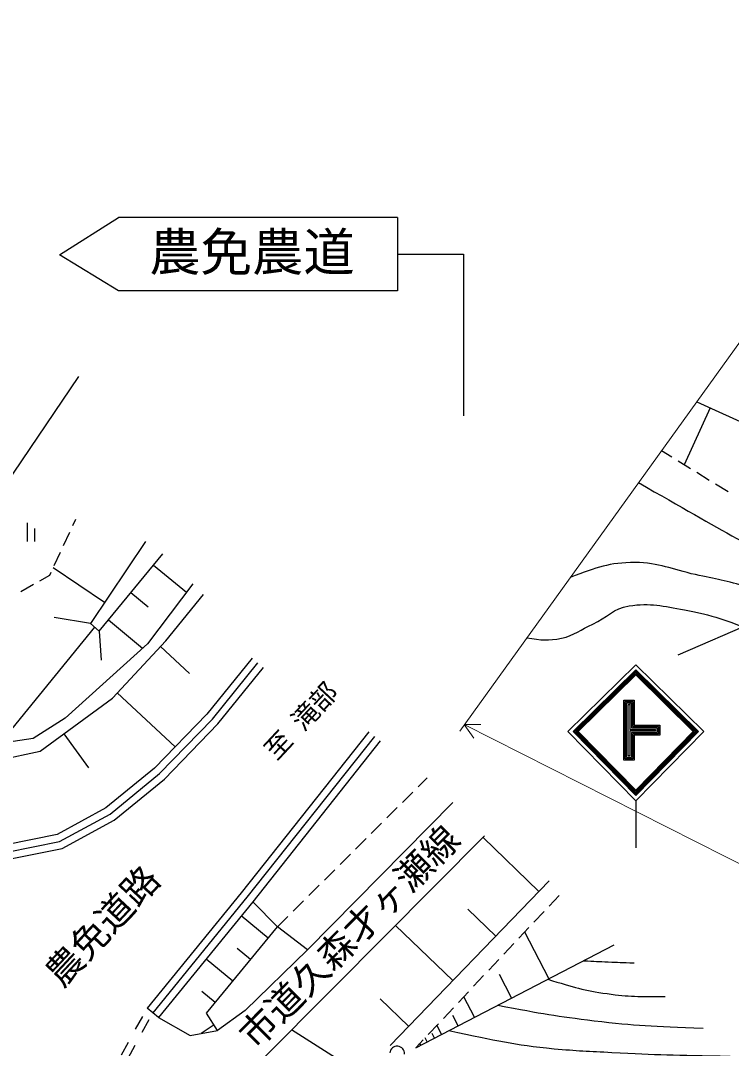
# Model space of a CAD drawing. Units: millimetres, scale not verified. Extents: x 40000 to 680000, y 20000 to 380000.
# Drawn here: x 431168 to 479576, y 267572 to 337512 of the extents above; entities that cross this region are included whole.
import ezdxf
from ezdxf.enums import TextEntityAlignment as Align

# ---------------------------------------------------------------- set-up
doc = ezdxf.new("R2010")
doc.units = ezdxf.units.MM
doc.header["$LTSCALE"] = 1000
for name, color, linetype, lineweight in [('M-BGD', 7, 'Continuous', 25), ('M-STR-HTXT', 7, 'Continuous', 13), ('M-STR-STRC', 7, 'Continuous', 25)]:
    doc.layers.add(name, color=color, linetype=linetype, lineweight=lineweight)
doc.styles.add('ＭＳ ゴシック', font='')
doc.styles.get('ＭＳ ゴシック').set_extended_font_data('MS Gothic')

msp = doc.modelspace()

# ---------------------------------------------------------------- linework, layer by layer
at = {"layer": 'M-BGD'}
for p, q in [((477209, 311571), (486046, 307560)), ((478120, 311157), (476360, 307280)), ((475514, 307803), (474809, 308239)), ((476790, 307015), (475939, 307540)), ((478066, 306226), (477215, 306752)), ((479342, 305437), (478491, 305963)), ((434733, 303158), (434934, 303590)), ((431644, 302076), (431644, 303326)), ((432144, 302076), (432144, 302951)), ((434100, 301798), (434522, 302704)), ((439673, 302076), (435922, 296483)), ((433467, 300438), (433889, 301345)), ((436514, 295956), (440857, 301221)), ((436888, 297924), (433389, 300270)), ((440225, 300454), (442463, 298607)), ((432489, 299397), (433158, 299773)), ((433158, 299773), (433256, 299985)), ((431182, 298662), (432054, 299152)), ((442897, 299181), (439804, 295101)), ((438687, 298591), (439852, 297630)), ((441055, 295298), (443621, 298457)), ((435922, 296483), (433464, 296894)), ((437150, 296727), (439479, 294806)), ((436210, 296227), (429735, 288322)), ((435922, 296483), (436514, 295956)), ((436514, 295956), (436658, 293990)), ((437435, 291415), (441055, 295298)), ((439804, 295101), (434211, 290033)), ((440696, 294913), (442666, 293076)), ((444235, 289985), (447329, 293809)), ((437757, 291760), (441698, 288086)), ((432499, 287796), (437435, 291415)), ((434211, 290033), (432039, 288651)), ((440636, 286273), (444235, 289985)), ((434106, 288974), (435806, 286656)), ((432039, 288651), (429735, 288322)), ((455657, 288494), (446977, 277542)), ((429735, 287203), (432499, 287796)), ((437262, 283517), (440636, 286273)), ((458238, 285373), (458851, 285982)), ((457174, 284315), (457883, 285020)), ((460609, 284299), (450706, 274279)), ((456111, 283257), (456820, 283962)), ((433831, 281661), (437262, 283517)), ((455047, 282199), (455756, 282905)), ((452512, 271716), (462765, 282027)), ((466462, 278259), (462665, 281927)), ((430231, 280930), (433831, 281661)), ((453984, 281141), (454693, 281847)), ((452921, 280084), (453630, 280789)), ((451857, 279026), (452566, 279731)), ((450794, 277968), (451503, 278673)), ((456329, 267770), (467157, 278979)), ((467843, 277987), (467158, 277259)), ((446977, 277542), (440569, 269677)), ((448667, 275852), (446977, 277542)), ((449730, 276910), (450439, 277615)), ((463528, 275222), (461629, 277056)), ((448032, 275080), (446199, 276586)), ((448667, 275852), (449376, 276558)), ((466815, 276895), (466129, 276167)), ((443831, 269968), (448667, 275852)), ((450706, 274279), (448667, 275852)), ((460594, 272184), (456709, 275937)), ((465787, 275803), (465101, 275075)), ((467143, 272326), (465496, 275494)), ((446827, 273613), (445910, 274366)), ((450706, 274279), (446453, 270143)), ((458083, 267618), (471579, 274632)), ((464759, 274711), (464073, 273982)), ((445621, 272147), (443801, 273643)), ((463731, 273618), (463045, 272890)), ((462703, 272526), (462017, 271798)), ((464609, 271009), (463785, 272593)), ((444424, 270690), (443514, 271438)), ((447502, 266706), (452512, 271716)), ((461675, 271434), (460989, 270705)), ((457591, 269077), (455649, 270953)), ((462075, 269692), (461349, 271088)), ((440569, 269677), (439794, 270309)), ((446453, 270143), (444589, 268803)), ((460647, 270341), (459961, 269613)), ((439003, 268882), (439488, 269756)), ((439452, 268670), (439935, 269546)), ((440569, 269677), (442724, 268454)), ((444589, 268803), (443831, 269968)), ((460958, 269112), (460595, 269810)), ((442724, 268454), (444589, 268803)), ((444350, 269171), (443459, 268591)), ((453355, 266467), (449624, 268828)), ((459619, 269249), (458933, 268521)), ((459350, 268276), (459190, 268583)), ((459842, 268532), (459522, 269146)), ((438033, 267132), (438518, 268007)), ((458590, 268157), (458083, 267618)), ((458414, 267790), (458344, 267925)), ((458858, 268020), (458717, 268291)), ((438486, 266919), (438969, 267795))]:
    msp.add_line(p, q, dxfattribs=at)
for points in [[(446940, 294124), (443861, 290317), (440297, 286642), (436982, 283935), (433658, 282137), (430197, 281433), (426851, 281649), (423980, 282726)], [(423561, 281815), (426638, 280661), (430266, 280427), (434003, 281186), (437541, 283100), (440975, 285904), (444610, 289653), (447717, 293495)], [(454874, 289115), (446198, 278168), (439794, 270309)], [(455266, 288805), (446587, 277855), (440181, 269993)]]:
    msp.add_lwpolyline(points, dxfattribs=at)
msp.add_arc((456808, 267227), 500, 355.03026, 175.03026, dxfattribs=at)
for points, knots in [([(473247, 306071), (479244, 302632), (480881, 301683), (485908, 299123), (490639, 296713), (493362, 295508), (498187, 293292), (503309, 290940), (506340, 289962), (511357, 287393), (514464, 285802), (516238, 284954), (519177, 283071), (519904, 282606), (520220, 282210), (520961, 281768), (522024, 281133), (522539, 281019), (523910, 280602)], [0, 0, 0, 0, 1, 1, 1, 2, 2, 2, 3, 3, 3, 4, 4, 4, 5, 5, 5, 6, 6, 6, 6]), ([(516639, 281082), (514901, 282543), (514367, 283043), (512729, 284032), (511539, 284750), (510853, 285134), (509574, 285678), (507983, 286354), (506967, 286412), (505389, 287118), (503606, 287918), (502746, 288642), (500999, 289519), (499285, 290380), (498354, 290953), (496541, 291577), (494811, 292172), (493709, 291987), (491945, 292469), (490955, 292739), (490393, 292902), (489475, 293361), (488405, 293896), (487887, 294348), (486937, 295075), (485611, 296092), (485176, 297079), (483713, 297888), (482593, 298507), (481855, 298626), (480626, 298985), (479279, 299380), (478499, 299509), (477128, 299809), (475526, 300159), (474652, 300631), (473012, 300632), (471246, 300632), (470433, 300306), (468602, 299625)], [0, 0, 0, 0, 1, 1, 1, 2, 2, 2, 3, 3, 3, 4, 4, 4, 5, 5, 5, 6, 6, 6, 7, 7, 7, 8, 8, 8, 9, 9, 9, 10, 10, 10, 11, 11, 11, 12, 12, 12, 13, 13, 13, 13]), ([(465635, 295506), (466645, 295361), (467100, 295293), (468005, 295487), (468896, 295678), (469308, 296057), (470131, 296447), (471106, 296909), (471536, 297511), (472601, 297682), (474060, 297916), (474919, 297666), (476374, 297408), (478276, 297070), (479309, 296675), (481107, 295967), (482044, 295598), (482533, 295292), (483370, 294732), (484743, 293815), (485200, 292905), (486526, 291920), (487677, 291065), (488282, 290467), (489612, 289931), (490977, 289381), (491874, 289536), (493317, 289245), (495145, 288875), (496182, 288710), (497981, 288216), (499509, 287796), (500379, 287566), (501822, 286913), (503276, 286254), (503938, 285584), (505389, 284923), (507736, 283855), (509505, 284143), (511563, 282591), (512986, 281519), (513572, 280885), (514718, 279298)], [0, 0, 0, 0, 1, 1, 1, 2, 2, 2, 3, 3, 3, 4, 4, 4, 5, 5, 5, 6, 6, 6, 7, 7, 7, 8, 8, 8, 9, 9, 9, 10, 10, 10, 11, 11, 11, 12, 12, 12, 13, 13, 13, 14, 14, 14, 14]), ([(469483, 273543), (470306, 273498), (470517, 273486), (471180, 273458), (471874, 273428), (472094, 273421), (472957, 273394)], [0, 0, 0, 0, 1, 1, 1, 2, 2, 2, 2]), ([(467061, 272284), (468897, 271719), (469502, 271525), (471116, 271300), (472640, 271088), (473238, 271088), (475051, 271110)], [0, 0, 0, 0, 1, 1, 1, 2, 2, 2, 2]), ([(463668, 270520), (466760, 269927), (467651, 269767), (470228, 269460), (473114, 269115), (474130, 269089), (477653, 268952)], [0, 0, 0, 0, 1, 1, 1, 2, 2, 2, 2]), ([(460339, 268790), (463695, 268093), (464674, 267827), (467499, 267556), (469032, 267409), (469896, 267388), (471434, 267302), (474578, 267127), (475604, 267130), (479493, 267048)], [0, 0, 0, 0, 1, 1, 1, 2, 2, 2, 3, 3, 3, 3])]:
    msp.add_open_spline(points, degree=3, knots=knots, dxfattribs=at)
at = {"layer": 'M-STR-HTXT'}
for p, q in [((461070, 289171), (502773, 347053)), ((461382, 289603), (462509, 289616)), ((461382, 289603), (523904, 257985)), ((461382, 289603), (462039, 288688))]:
    msp.add_line(p, q, dxfattribs=at)
at = {"layer": 'M-STR-STRC'}
for p, q in [((433821, 321560), (437829, 324110)), ((456829, 324110), (437829, 324110)), ((456829, 324110), (456829, 319110)), ((437829, 319110), (433821, 321560)), ((456829, 321610), (461332, 321610)), ((461332, 321610), (461332, 310609)), ((456829, 319110), (437829, 319110)), ((417612, 287444), (435137, 313300)), ((494893, 302527), (475932, 294339)), ((473059, 284427), (473059, 281224))]:
    msp.add_line(p, q, dxfattribs=at)
for points in [[(477688, 289148), (473059, 293682), (468433, 289148), (473059, 284427)], [(473059, 293332), (477334, 289144), (473059, 284785), (468786, 289144)], [(473059, 293267), (477268, 289144), (473059, 284851), (468852, 289144)], [(473059, 293198), (477198, 289143), (473059, 284922), (468922, 289143)], [(473059, 293126), (477126, 289142), (473059, 284995), (468995, 289142)], [(473059, 293046), (477044, 289141), (473059, 285077), (469076, 289141)], [(473059, 285142), (476973, 289148), (473059, 292982), (469147, 289148)]]:
    msp.add_lwpolyline(points, close=True, dxfattribs=at)
for points in [[(472949, 291086), (472949, 289577), (474698, 289577), (474698, 288877), (472949, 288877), (472949, 287184), (472249, 287184), (472249, 291271), (472949, 291271), (472949, 290867)], [(472859, 291086), (472859, 289488), (474608, 289488), (474608, 288967), (472859, 288967), (472859, 287274), (472339, 287274), (472339, 291181), (472859, 291181), (472859, 290867)], [(472759, 291086), (472759, 289387), (474508, 289387), (474508, 289068), (472759, 289068), (472759, 287374), (472439, 287374), (472439, 291081), (472759, 291081), (472759, 290867)], [(472654, 291086), (472654, 289283), (474403, 289283), (474403, 289172), (472654, 289172), (472654, 287479), (472544, 287479), (472544, 290976), (472654, 290976), (472654, 290867)]]:
    msp.add_lwpolyline(points, dxfattribs=at)

# ---------------------------------------------------------------- texts
at = {"layer": 'M-BGD', "style": 'ＭＳ ゴシック'}
msp.add_text('至 滝部', height=1320, rotation=46.991, dxfattribs=at).set_placement((448879, 286846), align=Align.BOTTOM_LEFT)
msp.add_text('市道久森才ヶ瀬線', height=1833, rotation=45.252, dxfattribs=at).set_placement((445863, 268726), align=Align.TOP_LEFT)
msp.add_text('農免道路', height=1833, rotation=46.991, dxfattribs=at).set_placement((437811, 274921), align=Align.BOTTOM_CENTER)
at = {"layer": 'M-STR-STRC', "style": 'ＭＳ ゴシック'}
msp.add_text('農免農道', height=2566, dxfattribs=at).set_placement((446926, 321771), align=Align.MIDDLE_CENTER)

doc.saveas('drawing.dxf')
